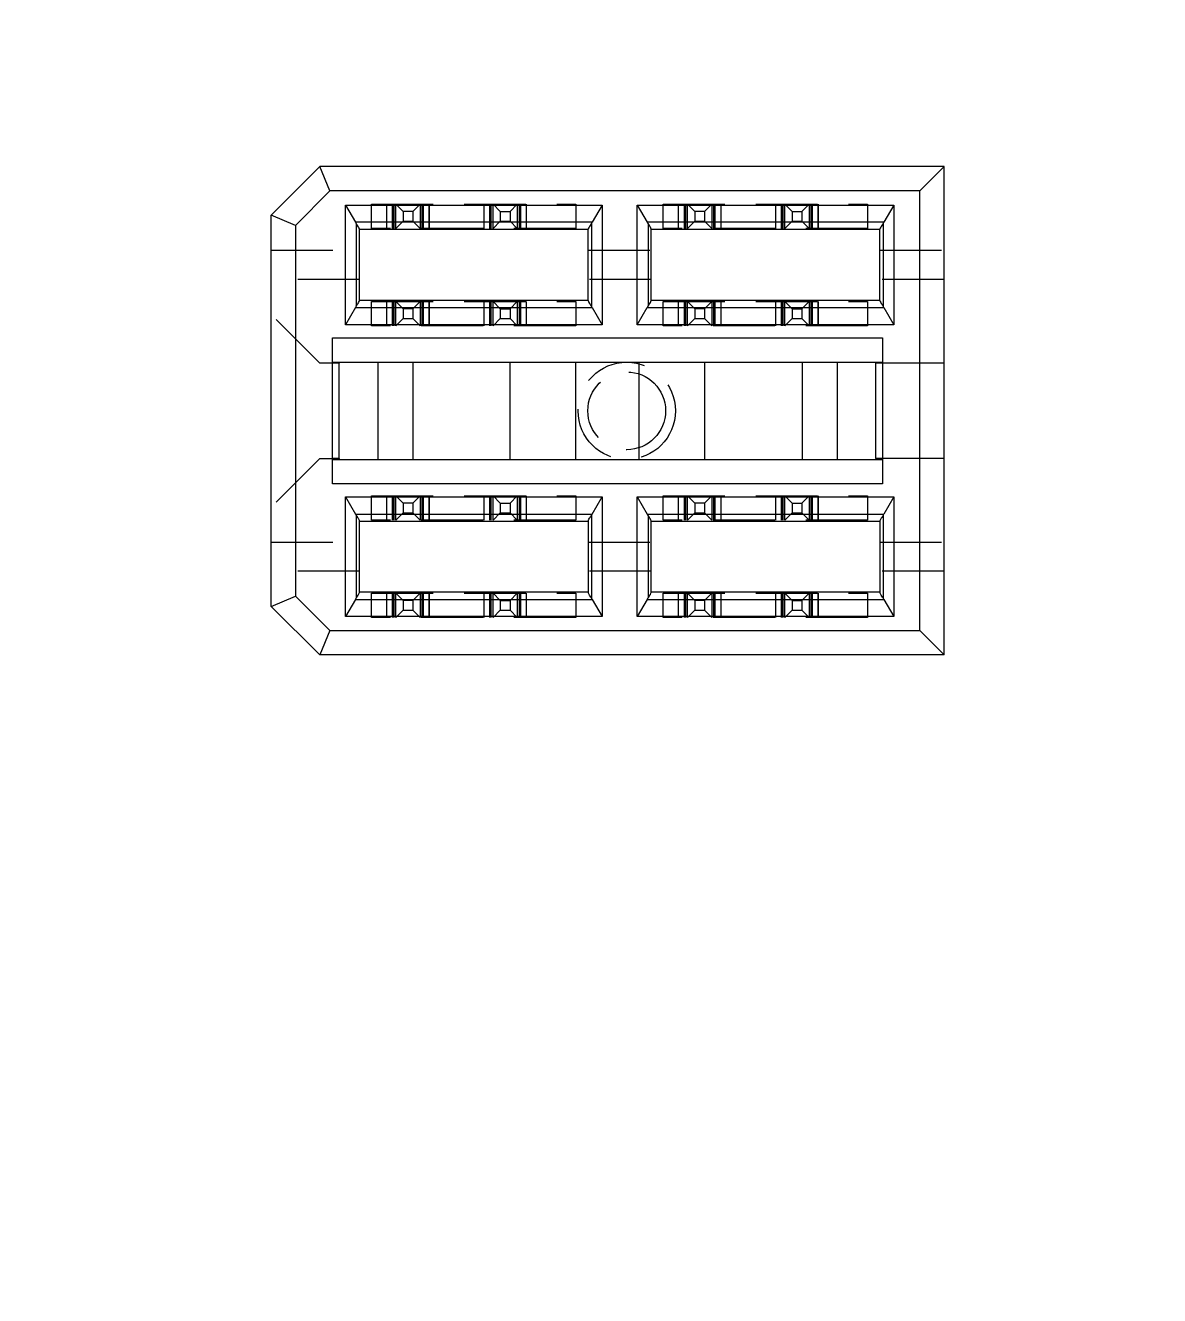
# Model space of a CAD drawing. Header units: millimetres. Extents: x -64 to 530, y -86 to 334.
# Drawn here: x 255.02 to 278.35, y 193.9 to 220.01 of the extents above; entities that cross this region are included whole.
import ezdxf

# ---------------------------------------------------------------- set-up
doc = ezdxf.new("R2010")
doc.units = ezdxf.units.MM
doc.header["$PDSIZE"] = -1
doc.linetypes.add('HIDDEN', pattern=[1.905, 1.27, -0.635])
doc.dimstyles.new('ISO-25', dxfattribs={"dimtxt": 2.5, "dimasz": 2.5, "dimexe": 1.25, "dimexo": 0.625, "dimtad": 1, "dimtxsty": 'Standard', "dimcen": 2.5, "dimadec": 0, "dimazin": 0, "dimtfac": 1, "dimtmove": 0, "dimatfit": 3, "dimfxl": 0, "dimarcsym": 0})

# ---------------------------------------------------------------- blocks, each defined once
blk = doc.blocks.new('*D35')
at = {"color": 0, "lineweight": -2}
for p, q in [((437.684, 297.079), (437.684, 315.579)), ((431.8, 293.079), (437.684, 297.079)), ((431.8, 279.9), (431.8, 293.079))]:
    blk.add_line(p, q, dxfattribs=at)
at = {"layer": 'Defpoints', "color": 0}
for p in [(437.684, 301.079), (431.8, 279.4), (0, 0)]:
    blk.add_point(p, dxfattribs=at)
at = {"color": 0, "insert": (435.434, 308.579), "char_height": 3, "attachment_point": 5, "rotation": 90}
blk.add_mtext('431,80', dxfattribs=at)
blk = doc.blocks.new('*D43')
at = {"color": 0, "lineweight": -2}
for p, q in [((280.31, 293.54), (280.31, 313.54)), ((285.75, 289.54), (280.31, 293.54)), ((285.75, 274.9), (285.75, 289.54))]:
    blk.add_line(p, q, dxfattribs=at)
at = {"layer": 'Defpoints', "color": 0}
for p in [(280.31, 297.54), (285.75, 274.4), (0, 0)]:
    blk.add_point(p, dxfattribs=at)
at = {"color": 0, "insert": (278.06, 305.79), "char_height": 3, "attachment_point": 5, "rotation": 90}
blk.add_mtext('285,75', dxfattribs=at)
blk = doc.blocks.new('*D44')
at = {"color": 0, "lineweight": -2}
for p, q in [((298.633, 293.447), (298.633, 312.947)), ((293.9, 289.447), (298.633, 293.447)), ((293.9, 279.9), (293.9, 289.447))]:
    blk.add_line(p, q, dxfattribs=at)
at = {"layer": 'Defpoints', "color": 0}
for p in [(298.633, 297.447), (293.9, 279.4), (0, 0)]:
    blk.add_point(p, dxfattribs=at)
at = {"color": 0, "insert": (296.383, 305.447), "char_height": 3, "attachment_point": 5, "rotation": 90}
blk.add_mtext('293,90', dxfattribs=at)
blk = doc.blocks.new('*D45')
at = {"color": 0, "lineweight": -2}
blk.add_line((285.25, 274.4), (252.388, 274.4), dxfattribs=at)
at = {"layer": 'Defpoints', "color": 0}
for p in [(267.888, 274.4), (285.75, 274.4), (0, 0)]:
    blk.add_point(p, dxfattribs=at)
at = {"color": 0, "insert": (259.888, 276.65), "char_height": 3, "attachment_point": 5}
blk.add_mtext('274,40', dxfattribs=at)
blk = doc.blocks.new('*D46')
at = {"color": 0, "lineweight": -2}
for p, q in [((273.06, 264.82), (273.06, 254.53)), ((273.06, 254.53), (277.95, 250.53)), ((277.95, 250.53), (277.95, 231.03))]:
    blk.add_line(p, q, dxfattribs=at)
at = {"layer": 'Defpoints', "color": 0}
for p in [(273.06, 265.32), (277.95, 246.53), (0, 0)]:
    blk.add_point(p, dxfattribs=at)
at = {"color": 0, "insert": (275.7, 238.53), "char_height": 3, "attachment_point": 5, "rotation": 90}
blk.add_mtext('273,06', dxfattribs=at)
blk = doc.blocks.new('*D47')
at = {"color": 0, "lineweight": -2}
for p, q in [((260.93, 266.76), (240.93, 266.76)), ((264.93, 265.32), (260.93, 266.76)), ((272.56, 265.32), (264.93, 265.32))]:
    blk.add_line(p, q, dxfattribs=at)
at = {"layer": 'Defpoints', "color": 0}
for p in [(256.93, 266.76), (273.06, 265.32), (0, 0)]:
    blk.add_point(p, dxfattribs=at)
at = {"color": 0, "insert": (248.68, 269.01), "char_height": 3, "attachment_point": 5}
blk.add_mtext('265,32', dxfattribs=at)
blk = doc.blocks.new('*D48')
at = {"color": 0, "lineweight": -2}
for p, q in [((355.301, 295.339), (355.301, 315.339)), ((359.73, 291.339), (355.301, 295.339)), ((359.73, 265.82), (359.73, 291.339))]:
    blk.add_line(p, q, dxfattribs=at)
at = {"layer": 'Defpoints', "color": 0}
for p in [(355.301, 299.339), (359.73, 265.32), (0, 0)]:
    blk.add_point(p, dxfattribs=at)
at = {"color": 0, "insert": (353.051, 307.589), "char_height": 3, "attachment_point": 5, "rotation": 90}
blk.add_mtext('359,73', dxfattribs=at)
blk = doc.blocks.new('*D49')
at = {"color": 0, "lineweight": -2}
for p, q in [((349.375, 265.32), (345.375, 260.541)), ((359.23, 265.32), (349.375, 265.32)), ((345.375, 260.541), (325.375, 260.541))]:
    blk.add_line(p, q, dxfattribs=at)
at = {"layer": 'Defpoints', "color": 0}
for p in [(359.73, 265.32), (341.375, 260.541), (0, 0)]:
    blk.add_point(p, dxfattribs=at)
at = {"color": 0, "insert": (333.125, 262.791), "char_height": 3, "attachment_point": 5}
blk.add_mtext('265,32', dxfattribs=at)
blk = doc.blocks.new('*D50')
at = {"color": 0, "lineweight": -2}
for p, q in [((411.281, 297.743), (411.281, 316.243)), ((415.9, 293.743), (411.281, 297.743)), ((415.9, 279.97), (415.9, 293.743))]:
    blk.add_line(p, q, dxfattribs=at)
at = {"layer": 'Defpoints', "color": 0}
for p in [(411.281, 301.743), (415.9, 279.47), (0, 0)]:
    blk.add_point(p, dxfattribs=at)
at = {"color": 0, "insert": (409.031, 309.243), "char_height": 3, "attachment_point": 5, "rotation": 90}
blk.add_mtext('415,90', dxfattribs=at)
blk = doc.blocks.new('*D51')
at = {"color": 0, "lineweight": -2}
for p, q in [((441.42, 274.4), (445.42, 275.871)), ((445.42, 275.871), (464.92, 275.871)), ((425.95, 274.4), (441.42, 274.4))]:
    blk.add_line(p, q, dxfattribs=at)
at = {"layer": 'Defpoints', "color": 0}
for p in [(449.42, 275.871), (425.45, 274.4), (0, 0)]:
    blk.add_point(p, dxfattribs=at)
at = {"color": 0, "insert": (457.42, 278.121), "char_height": 3, "attachment_point": 5}
blk.add_mtext('274,40', dxfattribs=at)
blk = doc.blocks.new('*D52')
at = {"color": 0, "lineweight": -2}
for p, q in [((423.283, 294.998), (423.283, 314.998)), ((425.45, 290.998), (423.283, 294.998)), ((425.45, 274.9), (425.45, 290.998))]:
    blk.add_line(p, q, dxfattribs=at)
at = {"layer": 'Defpoints', "color": 0}
for p in [(423.283, 298.998), (425.45, 274.4), (0, 0)]:
    blk.add_point(p, dxfattribs=at)
at = {"color": 0, "insert": (421.033, 307.248), "char_height": 3, "attachment_point": 5, "rotation": 90}
blk.add_mtext('425,45', dxfattribs=at)
blk = doc.blocks.new('*D53')
at = {"color": 0, "lineweight": -2}
for p, q in [((425.93, 198.05), (448.265, 198.05)), ((448.265, 198.05), (452.265, 194.721)), ((452.265, 194.721), (470.765, 194.721))]:
    blk.add_line(p, q, dxfattribs=at)
at = {"layer": 'Defpoints', "color": 0}
for p in [(425.43, 198.05), (456.265, 194.721), (0, 0)]:
    blk.add_point(p, dxfattribs=at)
at = {"color": 0, "insert": (463.765, 196.971), "char_height": 3, "attachment_point": 5}
blk.add_mtext('198,05', dxfattribs=at)
blk = doc.blocks.new('*D56')
at = {"color": 0, "lineweight": -2}
for p, q in [((437.803, 215.414), (437.803, 235.414)), ((425.43, 211.414), (437.803, 215.414)), ((425.43, 198.55), (425.43, 211.414))]:
    blk.add_line(p, q, dxfattribs=at)
at = {"layer": 'Defpoints', "color": 0}
for p in [(437.803, 219.414), (425.43, 198.05), (0, 0)]:
    blk.add_point(p, dxfattribs=at)
at = {"color": 0, "insert": (435.553, 227.664), "char_height": 3, "attachment_point": 5, "rotation": 90}
blk.add_mtext('425,43', dxfattribs=at)
blk = doc.blocks.new('*D75')
at = {"color": 0, "lineweight": -2}
for p, q in [((288.794, 294.16), (288.794, 313.16)), ((290.401, 290.16), (288.794, 294.16)), ((290.401, 279.9), (290.401, 290.16))]:
    blk.add_line(p, q, dxfattribs=at)
at = {"layer": 'Defpoints', "color": 0}
for p in [(288.794, 298.16), (290.401, 279.4), (0, 0)]:
    blk.add_point(p, dxfattribs=at)
at = {"color": 0, "insert": (286.544, 305.91), "char_height": 3, "attachment_point": 5, "rotation": 90}
blk.add_mtext('290,40', dxfattribs=at)
blk = doc.blocks.new('*D76')
at = {"color": 0, "lineweight": -2}
for p, q in [((306.252, 292.611), (306.252, 312.111)), ((297.399, 288.611), (306.252, 292.611)), ((297.399, 279.9), (297.399, 288.611))]:
    blk.add_line(p, q, dxfattribs=at)
at = {"layer": 'Defpoints', "color": 0}
for p in [(306.252, 296.611), (297.399, 279.4), (0, 0)]:
    blk.add_point(p, dxfattribs=at)
at = {"color": 0, "insert": (304.002, 304.611), "char_height": 3, "attachment_point": 5, "rotation": 90}
blk.add_mtext('297,40', dxfattribs=at)
blk = doc.blocks.new('*D77')
at = {"color": 0, "lineweight": -2}
for p, q in [((404.526, 297.682), (404.526, 316.182)), ((412.401, 293.682), (404.526, 297.682)), ((412.401, 279.9), (412.401, 293.682))]:
    blk.add_line(p, q, dxfattribs=at)
at = {"layer": 'Defpoints', "color": 0}
for p in [(404.526, 301.682), (412.401, 279.4), (0, 0)]:
    blk.add_point(p, dxfattribs=at)
at = {"color": 0, "insert": (402.276, 309.182), "char_height": 3, "attachment_point": 5, "rotation": 90}
blk.add_mtext('412,40', dxfattribs=at)
blk = doc.blocks.new('*D78')
at = {"color": 0, "lineweight": -2}
for p, q in [((417.265, 297.291), (417.265, 315.791)), ((419.399, 293.291), (417.265, 297.291)), ((419.399, 279.9), (419.399, 293.291))]:
    blk.add_line(p, q, dxfattribs=at)
at = {"layer": 'Defpoints', "color": 0}
for p in [(417.265, 301.291), (419.399, 279.4), (0, 0)]:
    blk.add_point(p, dxfattribs=at)
at = {"color": 0, "insert": (415.015, 308.791), "char_height": 3, "attachment_point": 5, "rotation": 90}
blk.add_mtext('419,40', dxfattribs=at)
blk = doc.blocks.new('*D79')
at = {"color": 0, "lineweight": -2}
for p, q in [((327.667, 198.05), (331.667, 199.196)), ((331.667, 199.196), (350.167, 199.196)), ((321.16, 198.05), (327.667, 198.05))]:
    blk.add_line(p, q, dxfattribs=at)
at = {"layer": 'Defpoints', "color": 0}
for p in [(335.667, 199.196), (320.66, 198.05), (0, 0)]:
    blk.add_point(p, dxfattribs=at)
at = {"color": 0, "insert": (343.167, 201.446), "char_height": 3, "attachment_point": 5}
blk.add_mtext('198,05', dxfattribs=at)
blk = doc.blocks.new('*D80')
at = {"color": 0, "lineweight": -2}
for p, q in [((320.66, 197.55), (320.66, 191.803)), ((320.66, 191.803), (322.808, 187.803)), ((322.808, 187.803), (322.808, 168.303))]:
    blk.add_line(p, q, dxfattribs=at)
at = {"layer": 'Defpoints', "color": 0}
for p in [(320.66, 198.05), (322.808, 183.803), (0, 0)]:
    blk.add_point(p, dxfattribs=at)
at = {"color": 0, "insert": (320.558, 175.803), "char_height": 3, "attachment_point": 5, "rotation": 90}
blk.add_mtext('320,66', dxfattribs=at)
blk = doc.blocks.new('*D82')
at = {"color": 0, "lineweight": -2}
for p, q in [((291.362, 177.259), (291.362, 196.759)), ((293.9, 173.47), (291.362, 177.259)), ((293.9, 169.97), (293.9, 173.47))]:
    blk.add_line(p, q, dxfattribs=at)
at = {"layer": 'Defpoints', "color": 0}
for p in [(291.362, 181.259), (293.9, 169.47), (0, 0)]:
    blk.add_point(p, dxfattribs=at)
at = {"color": 0, "insert": (289.112, 189.259), "char_height": 3, "attachment_point": 5, "rotation": 90}
blk.add_mtext('293,90', dxfattribs=at)
blk = doc.blocks.new('*D118')
at = {"color": 0, "lineweight": -2}
for p, q in [((389.587, 199.576), (389.587, 219.576)), ((394.242, 195.576), (389.587, 199.576)), ((394.242, 191.725), (394.242, 195.576))]:
    blk.add_line(p, q, dxfattribs=at)
at = {"layer": 'Defpoints', "color": 0}
for p in [(389.587, 203.576), (394.242, 191.225), (0, 0)]:
    blk.add_point(p, dxfattribs=at)
at = {"color": 0, "insert": (387.337, 211.826), "char_height": 3, "attachment_point": 5, "rotation": 90}
blk.add_mtext('394,24', dxfattribs=at)
blk = doc.blocks.new('*D119')
at = {"color": 0, "lineweight": -2}
for p, q in [((393.843, 235.159), (393.843, 254.159)), ((396, 231.159), (393.843, 235.159)), ((396, 225.095), (396, 231.159))]:
    blk.add_line(p, q, dxfattribs=at)
at = {"layer": 'Defpoints', "color": 0}
for p in [(393.843, 239.159), (396, 224.595), (0, 0)]:
    blk.add_point(p, dxfattribs=at)
at = {"color": 0, "insert": (391.593, 246.909), "char_height": 3, "attachment_point": 5, "rotation": 90}
blk.add_mtext('396,00', dxfattribs=at)
blk = doc.blocks.new('*D120')
at = {"color": 0, "lineweight": -2}
for p, q in [((372.602, 236.309), (372.602, 255.809)), ((373.5, 232.309), (372.602, 236.309)), ((373.5, 225.095), (373.5, 232.309))]:
    blk.add_line(p, q, dxfattribs=at)
at = {"layer": 'Defpoints', "color": 0}
for p in [(372.602, 240.309), (373.5, 224.595), (0, 0)]:
    blk.add_point(p, dxfattribs=at)
at = {"color": 0, "insert": (370.352, 248.309), "char_height": 3, "attachment_point": 5, "rotation": 90}
blk.add_mtext('373,50', dxfattribs=at)
blk = doc.blocks.new('*D121')
at = {"color": 0, "lineweight": -2}
for p, q in [((345.579, 237.414), (345.579, 256.414)), ((349.175, 233.414), (345.579, 237.414)), ((349.175, 225.095), (349.175, 233.414))]:
    blk.add_line(p, q, dxfattribs=at)
at = {"layer": 'Defpoints', "color": 0}
for p in [(345.579, 241.414), (349.175, 224.595), (0, 0)]:
    blk.add_point(p, dxfattribs=at)
at = {"color": 0, "insert": (343.329, 249.164), "char_height": 3, "attachment_point": 5, "rotation": 90}
blk.add_mtext('349,18', dxfattribs=at)
blk = doc.blocks.new('*D122')
at = {"color": 0, "lineweight": -2}
for p, q in [((325.674, 236.995), (325.674, 256.995)), ((328.855, 232.995), (325.674, 236.995)), ((328.855, 225.095), (328.855, 232.995))]:
    blk.add_line(p, q, dxfattribs=at)
at = {"layer": 'Defpoints', "color": 0}
for p in [(325.674, 240.995), (328.855, 224.595), (0, 0)]:
    blk.add_point(p, dxfattribs=at)
at = {"color": 0, "insert": (323.424, 249.245), "char_height": 3, "attachment_point": 5, "rotation": 90}
blk.add_mtext('328,86', dxfattribs=at)
blk = doc.blocks.new('*D123')
at = {"color": 0, "lineweight": -2}
for p, q in [((304.85, 235.076), (304.85, 254.576)), ((308.535, 231.076), (304.85, 235.076)), ((308.535, 225.095), (308.535, 231.076))]:
    blk.add_line(p, q, dxfattribs=at)
at = {"layer": 'Defpoints', "color": 0}
for p in [(304.85, 239.076), (308.535, 224.595), (0, 0)]:
    blk.add_point(p, dxfattribs=at)
at = {"color": 0, "insert": (302.6, 247.076), "char_height": 3, "attachment_point": 5, "rotation": 90}
blk.add_mtext('308,54', dxfattribs=at)
blk = doc.blocks.new('*D124')
at = {"color": 0, "lineweight": -2}
for p, q in [((286.103, 233.369), (286.103, 253.369)), ((288.215, 229.369), (286.103, 233.369)), ((288.215, 225.095), (288.215, 229.369))]:
    blk.add_line(p, q, dxfattribs=at)
at = {"layer": 'Defpoints', "color": 0}
for p in [(286.103, 237.369), (288.215, 224.595), (0, 0)]:
    blk.add_point(p, dxfattribs=at)
at = {"color": 0, "insert": (283.853, 245.619), "char_height": 3, "attachment_point": 5, "rotation": 90}
blk.add_mtext('288,22', dxfattribs=at)
blk = doc.blocks.new('*D125')
at = {"color": 0, "lineweight": -2}
for p, q in [((263.907, 234.454), (263.907, 253.954)), ((267.895, 230.454), (263.907, 234.454)), ((267.895, 225.095), (267.895, 230.454))]:
    blk.add_line(p, q, dxfattribs=at)
at = {"layer": 'Defpoints', "color": 0}
for p in [(263.907, 238.454), (267.895, 224.595), (0, 0)]:
    blk.add_point(p, dxfattribs=at)
at = {"color": 0, "insert": (261.657, 246.454), "char_height": 3, "attachment_point": 5, "rotation": 90}
blk.add_mtext('267,90', dxfattribs=at)
blk = doc.blocks.new('*D142')
at = {"color": 0, "lineweight": -2}
for p, q in [((401.115, 224.595), (405.115, 228.426)), ((405.115, 228.426), (425.115, 228.426)), ((396.5, 224.595), (401.115, 224.595))]:
    blk.add_line(p, q, dxfattribs=at)
at = {"layer": 'Defpoints', "color": 0}
for p in [(409.115, 228.426), (396, 224.595), (0, 0)]:
    blk.add_point(p, dxfattribs=at)
at = {"color": 0, "insert": (417.365, 230.676), "char_height": 3, "attachment_point": 5}
blk.add_mtext('224,59', dxfattribs=at)

msp = doc.modelspace()

# ---------------------------------------------------------------- linework, layer by layer
at = {"color": 7, "linetype": 'Continuous', "lineweight": 15}
for p, q in [((261.075, 217.11), (260.075, 216.11)), ((261.282, 216.61), (261.075, 217.11)), ((273.915, 217.11), (261.075, 217.11)), ((273.915, 217.11), (273.415, 216.61)), ((273.915, 207.07), (273.915, 217.11)), ((260.575, 215.903), (261.282, 216.61)), ((273.415, 216.61), (261.282, 216.61)), ((273.415, 207.57), (273.415, 216.61)), ((261.606, 213.86), (261.606, 216.32)), ((261.606, 216.32), (266.884, 216.32)), ((261.606, 216.32), (261.81, 215.966)), ((266.884, 216.32), (266.68, 215.966)), ((266.884, 216.32), (266.884, 213.86)), ((267.606, 216.32), (272.884, 216.32)), ((267.606, 213.86), (267.606, 216.32)), ((267.606, 216.32), (267.81, 215.966)), ((272.884, 216.32), (272.68, 215.966)), ((272.884, 216.32), (272.884, 213.86)), ((260.075, 208.07), (260.075, 216.11)), ((260.575, 215.903), (260.075, 216.11)), ((260.575, 215.903), (260.575, 208.277)), ((266.68, 215.966), (261.81, 215.966)), ((261.828, 215.938), (261.828, 214.242)), ((261.895, 214.355), (261.895, 215.825)), ((266.595, 215.82), (261.895, 215.82)), ((266.595, 214.355), (266.595, 215.825)), ((266.662, 215.938), (266.662, 214.242)), ((272.68, 215.966), (267.81, 215.966)), ((267.828, 215.938), (267.828, 214.242)), ((267.895, 214.355), (267.895, 215.825)), ((272.595, 215.82), (267.895, 215.82)), ((272.595, 214.355), (272.595, 215.825)), ((272.662, 215.938), (272.662, 214.242)), ((261.81, 214.214), (261.606, 213.86)), ((261.81, 214.214), (266.68, 214.214)), ((266.595, 214.36), (261.895, 214.36)), ((266.68, 214.214), (266.884, 213.86)), ((267.606, 213.86), (267.81, 214.214)), ((267.81, 214.214), (272.68, 214.214)), ((272.595, 214.36), (267.895, 214.36)), ((272.68, 214.214), (272.884, 213.86)), ((266.884, 213.86), (261.606, 213.86)), ((272.884, 213.86), (267.606, 213.86)), ((261.339, 213.59), (272.651, 213.59)), ((261.339, 210.59), (261.339, 213.59)), ((272.651, 213.59), (272.651, 210.59)), ((261.339, 213.09), (272.651, 213.09)), ((261.475, 213.07), (261.339, 213.07)), ((261.475, 213.09), (261.475, 213.07)), ((261.475, 211.11), (261.475, 213.07)), ((262.275, 211.09), (262.275, 213.09)), ((262.995, 211.09), (262.995, 213.09)), ((264.995, 211.09), (264.995, 213.09)), ((266.345, 211.09), (266.345, 213.09)), ((267.645, 211.09), (267.645, 213.09)), ((268.995, 211.09), (268.995, 213.09)), ((270.995, 213.09), (270.995, 211.09)), ((271.715, 213.09), (271.715, 211.09)), ((272.515, 213.09), (272.515, 213.07)), ((272.651, 213.07), (272.515, 213.07)), ((272.515, 211.11), (272.515, 213.07)), ((261.475, 211.11), (261.339, 211.11)), ((261.339, 211.09), (272.651, 211.09)), ((261.475, 211.11), (261.475, 211.09)), ((272.515, 211.11), (272.515, 211.09)), ((272.651, 211.11), (272.515, 211.11)), ((272.651, 210.59), (261.339, 210.59)), ((261.606, 210.32), (266.884, 210.32)), ((261.606, 207.86), (261.606, 210.32)), ((261.606, 210.32), (261.81, 209.966)), ((266.68, 209.966), (266.884, 210.32)), ((266.884, 210.32), (266.884, 207.86)), ((267.606, 210.32), (272.884, 210.32)), ((267.606, 207.86), (267.606, 210.32)), ((267.606, 210.32), (267.81, 209.966)), ((272.884, 210.32), (272.68, 209.966)), ((272.884, 210.32), (272.884, 207.86)), ((261.81, 209.966), (266.68, 209.966)), ((267.81, 209.966), (272.68, 209.966)), ((261.828, 209.938), (261.828, 208.242)), ((261.895, 208.355), (261.895, 209.825)), ((261.895, 209.82), (266.595, 209.82)), ((266.595, 209.825), (266.595, 208.355)), ((266.662, 209.938), (266.662, 208.242)), ((267.828, 209.938), (267.828, 208.242)), ((267.895, 208.355), (267.895, 209.825)), ((267.895, 209.82), (272.595, 209.82)), ((272.595, 209.825), (272.595, 208.355)), ((272.662, 209.938), (272.662, 208.242)), ((260.075, 208.07), (260.575, 208.277)), ((260.575, 208.277), (261.282, 207.57)), ((261.81, 208.214), (261.606, 207.86)), ((261.81, 208.214), (266.68, 208.214)), ((266.595, 208.36), (261.895, 208.36)), ((266.68, 208.214), (266.884, 207.86)), ((267.81, 208.214), (267.606, 207.86)), ((267.81, 208.214), (272.68, 208.214)), ((272.595, 208.36), (267.895, 208.36)), ((272.68, 208.214), (272.884, 207.86)), ((261.075, 207.07), (260.075, 208.07)), ((266.884, 207.86), (261.606, 207.86)), ((272.884, 207.86), (267.606, 207.86)), ((261.282, 207.57), (261.075, 207.07)), ((261.282, 207.57), (273.415, 207.57)), ((273.915, 207.07), (273.415, 207.57)), ((273.915, 207.07), (261.075, 207.07))]:
    msp.add_line(p, q, dxfattribs=at)
at = {"color": 7, "linetype": 'HIDDEN', "lineweight": 0}
for p, q in [((262.14, 215.84), (262.14, 216.34)), ((262.14, 216.34), (266.34, 216.34)), ((262.45, 216.34), (262.45, 215.84)), ((262.455, 215.84), (262.455, 216.34)), ((262.575, 215.84), (262.575, 216.34)), ((262.576, 216.34), (262.576, 215.84)), ((262.595, 216.34), (262.595, 215.84)), ((262.605, 215.84), (262.605, 216.34)), ((262.605, 215.84), (262.605, 216.34)), ((262.64, 215.84), (262.64, 216.34)), ((262.64, 216.34), (262.79, 216.19)), ((263.14, 216.34), (262.99, 216.19)), ((263.14, 216.34), (263.14, 215.84)), ((263.175, 216.34), (263.175, 215.84)), ((263.175, 216.34), (263.175, 215.84)), ((263.185, 216.34), (263.185, 215.84)), ((263.204, 215.84), (263.204, 216.34)), ((263.205, 216.34), (263.205, 215.84)), ((263.325, 216.34), (263.325, 215.84)), ((263.33, 215.84), (263.33, 216.34)), ((264.45, 216.34), (264.45, 215.84)), ((264.455, 215.84), (264.455, 216.34)), ((264.575, 215.84), (264.575, 216.34)), ((264.576, 216.34), (264.576, 215.84)), ((264.595, 216.34), (264.595, 215.84)), ((264.605, 215.84), (264.605, 216.34)), ((264.605, 215.84), (264.605, 216.34)), ((264.64, 215.84), (264.64, 216.34)), ((264.64, 216.34), (264.79, 216.19)), ((264.99, 216.19), (265.14, 216.34)), ((265.14, 216.34), (265.14, 215.84)), ((265.175, 216.34), (265.175, 215.84)), ((265.175, 216.34), (265.175, 215.84)), ((265.185, 216.34), (265.185, 215.84)), ((265.204, 215.84), (265.204, 216.34)), ((265.205, 216.34), (265.205, 215.84)), ((265.325, 216.34), (265.325, 215.84)), ((265.33, 215.84), (265.33, 216.34)), ((266.34, 216.34), (266.34, 215.84)), ((268.14, 215.84), (268.14, 216.34)), ((268.14, 216.34), (272.34, 216.34)), ((268.45, 216.34), (268.45, 215.84)), ((268.455, 215.84), (268.455, 216.34)), ((268.575, 215.84), (268.575, 216.34)), ((268.576, 216.34), (268.576, 215.84)), ((268.595, 216.34), (268.595, 215.84)), ((268.605, 215.84), (268.605, 216.34)), ((268.605, 215.84), (268.605, 216.34)), ((268.64, 215.84), (268.64, 216.34)), ((268.64, 216.34), (268.79, 216.19)), ((269.14, 216.34), (268.99, 216.19)), ((269.14, 216.34), (269.14, 215.84)), ((269.175, 216.34), (269.175, 215.84)), ((269.175, 216.34), (269.175, 215.84)), ((269.185, 216.34), (269.185, 215.84)), ((269.204, 215.84), (269.204, 216.34)), ((269.205, 216.34), (269.205, 215.84)), ((269.325, 216.34), (269.325, 215.84)), ((269.33, 215.84), (269.33, 216.34)), ((270.45, 216.34), (270.45, 215.84)), ((270.455, 215.84), (270.455, 216.34)), ((270.575, 215.84), (270.575, 216.34)), ((270.576, 216.34), (270.576, 215.84)), ((270.595, 216.34), (270.595, 215.84)), ((270.605, 215.84), (270.605, 216.34)), ((270.605, 215.84), (270.605, 216.34)), ((270.64, 215.84), (270.64, 216.34)), ((270.64, 216.34), (270.79, 216.19)), ((270.99, 216.19), (271.14, 216.34)), ((271.14, 216.34), (271.14, 215.84)), ((271.175, 216.34), (271.175, 215.84)), ((271.175, 216.34), (271.175, 215.84)), ((271.185, 216.34), (271.185, 215.84)), ((271.204, 215.84), (271.204, 216.34)), ((271.205, 216.34), (271.205, 215.84)), ((271.325, 216.34), (271.325, 215.84)), ((271.33, 215.84), (271.33, 216.34)), ((272.34, 216.34), (272.34, 215.84)), ((262.64, 215.84), (262.79, 215.99)), ((262.99, 216.19), (262.79, 216.19)), ((262.79, 216.19), (262.79, 215.99)), ((262.79, 215.99), (262.99, 215.99)), ((262.99, 216.19), (262.99, 215.99)), ((262.99, 215.99), (263.14, 215.84)), ((264.79, 215.99), (264.64, 215.84)), ((264.79, 216.19), (264.99, 216.19)), ((264.79, 216.19), (264.79, 215.99)), ((264.79, 215.99), (264.99, 215.99)), ((264.99, 216.19), (264.99, 215.99)), ((264.99, 215.99), (265.14, 215.84)), ((268.64, 215.84), (268.79, 215.99)), ((268.99, 216.19), (268.79, 216.19)), ((268.79, 216.19), (268.79, 215.99)), ((268.79, 215.99), (268.99, 215.99)), ((268.99, 216.19), (268.99, 215.99)), ((268.99, 215.99), (269.14, 215.84)), ((270.79, 215.99), (270.64, 215.84)), ((270.79, 216.19), (270.99, 216.19)), ((270.79, 216.19), (270.79, 215.99)), ((270.79, 215.99), (270.99, 215.99)), ((270.99, 216.19), (270.99, 215.99)), ((270.99, 215.99), (271.14, 215.84)), ((266.34, 215.84), (262.14, 215.84)), ((272.34, 215.84), (268.14, 215.84)), ((260.075, 215.39), (261.895, 215.39)), ((266.595, 215.39), (267.895, 215.39)), ((272.595, 215.39), (273.915, 215.39)), ((261.895, 214.79), (260.075, 214.79)), ((267.895, 214.79), (266.595, 214.79)), ((273.915, 214.79), (272.595, 214.79)), ((262.14, 213.84), (262.14, 214.34)), ((262.14, 214.34), (266.34, 214.34)), ((262.45, 214.34), (262.45, 213.84)), ((262.455, 213.84), (262.455, 214.34)), ((262.575, 213.84), (262.575, 214.34)), ((262.576, 214.34), (262.576, 213.84)), ((262.595, 214.34), (262.595, 213.84)), ((262.605, 213.84), (262.605, 214.34)), ((262.605, 213.84), (262.605, 214.34)), ((262.64, 213.84), (262.64, 214.34)), ((262.64, 214.34), (262.79, 214.19)), ((262.79, 214.19), (262.79, 213.99)), ((262.99, 214.19), (262.79, 214.19)), ((263.14, 214.34), (262.99, 214.19)), ((262.99, 214.19), (262.99, 213.99)), ((263.14, 214.34), (263.14, 213.84)), ((263.175, 214.34), (263.175, 213.84)), ((263.175, 214.34), (263.175, 213.84)), ((263.185, 214.34), (263.185, 213.84)), ((263.204, 213.84), (263.204, 214.34)), ((263.205, 214.34), (263.205, 213.84)), ((263.325, 214.34), (263.325, 213.84)), ((263.33, 213.84), (263.33, 214.34)), ((264.45, 214.34), (264.45, 213.84)), ((264.455, 213.84), (264.455, 214.34)), ((264.575, 213.84), (264.575, 214.34)), ((264.576, 214.34), (264.576, 213.84)), ((264.595, 214.34), (264.595, 213.84)), ((264.605, 213.84), (264.605, 214.34)), ((264.605, 213.84), (264.605, 214.34)), ((264.64, 213.84), (264.64, 214.34)), ((264.64, 214.34), (264.79, 214.19)), ((264.79, 214.19), (264.99, 214.19)), ((264.79, 214.19), (264.79, 213.99)), ((264.99, 214.19), (265.14, 214.34)), ((264.99, 214.19), (264.99, 213.99)), ((265.14, 214.34), (265.14, 213.84)), ((265.175, 214.34), (265.175, 213.84)), ((265.175, 214.34), (265.175, 213.84)), ((265.185, 214.34), (265.185, 213.84)), ((265.204, 213.84), (265.204, 214.34)), ((265.205, 214.34), (265.205, 213.84)), ((265.325, 214.34), (265.325, 213.84)), ((265.33, 213.84), (265.33, 214.34)), ((266.34, 214.34), (266.34, 213.84)), ((268.14, 213.84), (268.14, 214.34)), ((268.14, 214.34), (272.34, 214.34)), ((268.45, 214.34), (268.45, 213.84)), ((268.455, 213.84), (268.455, 214.34)), ((268.575, 213.84), (268.575, 214.34)), ((268.576, 214.34), (268.576, 213.84)), ((268.595, 214.34), (268.595, 213.84)), ((268.605, 213.84), (268.605, 214.34)), ((268.605, 213.84), (268.605, 214.34)), ((268.64, 213.84), (268.64, 214.34)), ((268.64, 214.34), (268.79, 214.19)), ((268.99, 214.19), (268.79, 214.19)), ((268.79, 214.19), (268.79, 213.99)), ((269.14, 214.34), (268.99, 214.19)), ((268.99, 214.19), (268.99, 213.99)), ((269.14, 214.34), (269.14, 213.84)), ((269.175, 214.34), (269.175, 213.84)), ((269.175, 214.34), (269.175, 213.84)), ((269.185, 214.34), (269.185, 213.84)), ((269.204, 213.84), (269.204, 214.34)), ((269.205, 214.34), (269.205, 213.84)), ((269.325, 214.34), (269.325, 213.84)), ((269.33, 213.84), (269.33, 214.34)), ((270.45, 214.34), (270.45, 213.84)), ((270.455, 213.84), (270.455, 214.34)), ((270.575, 213.84), (270.575, 214.34)), ((270.576, 214.34), (270.576, 213.84)), ((270.595, 214.34), (270.595, 213.84)), ((270.605, 213.84), (270.605, 214.34)), ((270.605, 213.84), (270.605, 214.34)), ((270.64, 213.84), (270.64, 214.34)), ((270.64, 214.34), (270.79, 214.19)), ((270.79, 214.19), (270.99, 214.19)), ((270.79, 214.19), (270.79, 213.99)), ((270.99, 214.19), (271.14, 214.34)), ((270.99, 214.19), (270.99, 213.99)), ((271.14, 214.34), (271.14, 213.84)), ((271.175, 214.34), (271.175, 213.84)), ((271.175, 214.34), (271.175, 213.84)), ((271.185, 214.34), (271.185, 213.84)), ((271.204, 213.84), (271.204, 214.34)), ((271.205, 214.34), (271.205, 213.84)), ((271.325, 214.34), (271.325, 213.84)), ((271.33, 213.84), (271.33, 214.34)), ((272.34, 214.34), (272.34, 213.84)), ((261.075, 213.07), (260.075, 214.07)), ((262.64, 213.84), (262.79, 213.99)), ((262.79, 213.99), (262.99, 213.99)), ((262.99, 213.99), (263.14, 213.84)), ((264.79, 213.99), (264.64, 213.84)), ((264.79, 213.99), (264.99, 213.99)), ((264.99, 213.99), (265.14, 213.84)), ((268.64, 213.84), (268.79, 213.99)), ((268.79, 213.99), (268.99, 213.99)), ((268.99, 213.99), (269.14, 213.84)), ((270.79, 213.99), (270.64, 213.84)), ((270.79, 213.99), (270.99, 213.99)), ((270.99, 213.99), (271.14, 213.84)), ((266.34, 213.84), (262.14, 213.84)), ((272.34, 213.84), (268.14, 213.84)), ((261.339, 213.07), (261.075, 213.07)), ((273.915, 213.07), (272.651, 213.07)), ((261.075, 211.11), (260.075, 210.11)), ((261.075, 211.11), (261.339, 211.11)), ((273.915, 211.11), (272.651, 211.11)), ((262.14, 209.84), (262.14, 210.34)), ((262.14, 210.34), (266.34, 210.34)), ((262.45, 210.34), (262.45, 209.84)), ((262.455, 209.84), (262.455, 210.34)), ((262.575, 209.84), (262.575, 210.34)), ((262.576, 210.34), (262.576, 209.84)), ((262.595, 210.34), (262.595, 209.84)), ((262.605, 209.84), (262.605, 210.34)), ((262.605, 209.84), (262.605, 210.34)), ((262.64, 209.84), (262.64, 210.34)), ((262.64, 210.34), (262.79, 210.19)), ((263.14, 210.34), (262.99, 210.19)), ((263.14, 210.34), (263.14, 209.84)), ((263.175, 210.34), (263.175, 209.84)), ((263.175, 210.34), (263.175, 209.84)), ((263.185, 210.34), (263.185, 209.84)), ((263.204, 209.84), (263.204, 210.34)), ((263.205, 210.34), (263.205, 209.84)), ((263.325, 210.34), (263.325, 209.84)), ((263.33, 209.84), (263.33, 210.34)), ((264.45, 210.34), (264.45, 209.84)), ((264.455, 209.84), (264.455, 210.34)), ((264.575, 209.84), (264.575, 210.34)), ((264.576, 210.34), (264.576, 209.84)), ((264.595, 210.34), (264.595, 209.84)), ((264.605, 209.84), (264.605, 210.34)), ((264.605, 209.84), (264.605, 210.34)), ((264.64, 209.84), (264.64, 210.34)), ((264.64, 210.34), (264.79, 210.19)), ((264.99, 210.19), (265.14, 210.34)), ((265.14, 210.34), (265.14, 209.84)), ((265.175, 210.34), (265.175, 209.84)), ((265.175, 210.34), (265.175, 209.84)), ((265.185, 210.34), (265.185, 209.84)), ((265.204, 209.84), (265.204, 210.34)), ((265.205, 210.34), (265.205, 209.84)), ((265.325, 210.34), (265.325, 209.84)), ((265.33, 209.84), (265.33, 210.34)), ((266.34, 210.34), (266.34, 209.84)), ((268.14, 209.84), (268.14, 210.34)), ((268.14, 210.34), (272.34, 210.34)), ((268.45, 210.34), (268.45, 209.84)), ((268.455, 209.84), (268.455, 210.34)), ((268.575, 209.84), (268.575, 210.34)), ((268.576, 210.34), (268.576, 209.84)), ((268.595, 210.34), (268.595, 209.84)), ((268.605, 209.84), (268.605, 210.34)), ((268.605, 209.84), (268.605, 210.34)), ((268.64, 209.84), (268.64, 210.34)), ((268.64, 210.34), (268.79, 210.19)), ((269.14, 210.34), (268.99, 210.19)), ((269.14, 210.34), (269.14, 209.84)), ((269.175, 210.34), (269.175, 209.84)), ((269.175, 210.34), (269.175, 209.84)), ((269.185, 210.34), (269.185, 209.84)), ((269.204, 209.84), (269.204, 210.34)), ((269.205, 210.34), (269.205, 209.84)), ((269.325, 210.34), (269.325, 209.84)), ((269.33, 209.84), (269.33, 210.34)), ((270.45, 210.34), (270.45, 209.84)), ((270.455, 209.84), (270.455, 210.34)), ((270.575, 209.84), (270.575, 210.34)), ((270.576, 210.34), (270.576, 209.84)), ((270.595, 210.34), (270.595, 209.84)), ((270.605, 209.84), (270.605, 210.34)), ((270.605, 209.84), (270.605, 210.34)), ((270.64, 209.84), (270.64, 210.34)), ((270.64, 210.34), (270.79, 210.19)), ((270.99, 210.19), (271.14, 210.34)), ((271.14, 210.34), (271.14, 209.84)), ((271.175, 210.34), (271.175, 209.84)), ((271.175, 210.34), (271.175, 209.84)), ((271.185, 210.34), (271.185, 209.84)), ((271.204, 209.84), (271.204, 210.34)), ((271.205, 210.34), (271.205, 209.84)), ((271.325, 210.34), (271.325, 209.84)), ((271.33, 209.84), (271.33, 210.34)), ((272.34, 210.34), (272.34, 209.84)), ((262.64, 209.84), (262.79, 209.99)), ((262.79, 210.19), (262.79, 209.99)), ((262.99, 210.19), (262.79, 210.19)), ((262.79, 209.99), (262.99, 209.99)), ((262.99, 210.19), (262.99, 209.99)), ((262.99, 209.99), (263.14, 209.84)), ((264.79, 209.99), (264.64, 209.84)), ((264.79, 210.19), (264.99, 210.19)), ((264.79, 210.19), (264.79, 209.99)), ((264.79, 209.99), (264.99, 209.99)), ((264.99, 210.19), (264.99, 209.99)), ((264.99, 209.99), (265.14, 209.84)), ((268.64, 209.84), (268.79, 209.99)), ((268.99, 210.19), (268.79, 210.19)), ((268.79, 210.19), (268.79, 209.99)), ((268.79, 209.99), (268.99, 209.99)), ((268.99, 210.19), (268.99, 209.99)), ((268.99, 209.99), (269.14, 209.84)), ((270.79, 209.99), (270.64, 209.84)), ((270.79, 210.19), (270.99, 210.19)), ((270.79, 210.19), (270.79, 209.99)), ((270.79, 209.99), (270.99, 209.99)), ((270.99, 210.19), (270.99, 209.99)), ((270.99, 209.99), (271.14, 209.84)), ((266.34, 209.84), (262.14, 209.84)), ((272.34, 209.84), (268.14, 209.84)), ((260.075, 209.39), (261.895, 209.39)), ((266.595, 209.39), (267.895, 209.39)), ((272.595, 209.39), (273.915, 209.39)), ((261.895, 208.79), (260.075, 208.79)), ((267.895, 208.79), (266.595, 208.79)), ((273.915, 208.79), (272.595, 208.79)), ((262.14, 207.84), (262.14, 208.34)), ((262.14, 208.34), (266.34, 208.34)), ((262.45, 208.34), (262.45, 207.84)), ((262.455, 207.84), (262.455, 208.34)), ((262.575, 207.84), (262.575, 208.34)), ((262.576, 208.34), (262.576, 207.84)), ((262.595, 208.34), (262.595, 207.84)), ((262.605, 207.84), (262.605, 208.34)), ((262.605, 207.84), (262.605, 208.34)), ((262.64, 207.84), (262.64, 208.34)), ((262.64, 208.34), (262.79, 208.19)), ((262.99, 208.19), (262.79, 208.19)), ((262.79, 208.19), (262.79, 207.99)), ((263.14, 208.34), (262.99, 208.19)), ((262.99, 208.19), (262.99, 207.99)), ((263.14, 208.34), (263.14, 207.84)), ((263.175, 208.34), (263.175, 207.84)), ((263.175, 208.34), (263.175, 207.84)), ((263.185, 208.34), (263.185, 207.84)), ((263.204, 207.84), (263.204, 208.34)), ((263.205, 208.34), (263.205, 207.84)), ((263.325, 208.34), (263.325, 207.84)), ((263.33, 207.84), (263.33, 208.34)), ((264.45, 208.34), (264.45, 207.84)), ((264.455, 207.84), (264.455, 208.34)), ((264.575, 207.84), (264.575, 208.34)), ((264.576, 208.34), (264.576, 207.84)), ((264.595, 208.34), (264.595, 207.84)), ((264.605, 207.84), (264.605, 208.34)), ((264.605, 207.84), (264.605, 208.34)), ((264.64, 207.84), (264.64, 208.34)), ((264.64, 208.34), (264.79, 208.19)), ((264.79, 208.19), (264.99, 208.19)), ((264.79, 208.19), (264.79, 207.99)), ((264.99, 208.19), (265.14, 208.34)), ((264.99, 208.19), (264.99, 207.99)), ((265.14, 208.34), (265.14, 207.84)), ((265.175, 208.34), (265.175, 207.84)), ((265.175, 208.34), (265.175, 207.84)), ((265.185, 208.34), (265.185, 207.84)), ((265.204, 207.84), (265.204, 208.34)), ((265.205, 208.34), (265.205, 207.84)), ((265.325, 208.34), (265.325, 207.84)), ((265.33, 207.84), (265.33, 208.34)), ((266.34, 208.34), (266.34, 207.84)), ((268.14, 207.84), (268.14, 208.34)), ((268.14, 208.34), (272.34, 208.34)), ((268.45, 208.34), (268.45, 207.84)), ((268.455, 207.84), (268.455, 208.34)), ((268.575, 207.84), (268.575, 208.34)), ((268.576, 208.34), (268.576, 207.84)), ((268.595, 208.34), (268.595, 207.84)), ((268.605, 207.84), (268.605, 208.34)), ((268.605, 207.84), (268.605, 208.34)), ((268.64, 207.84), (268.64, 208.34)), ((268.64, 208.34), (268.79, 208.19)), ((268.99, 208.19), (268.79, 208.19)), ((268.79, 208.19), (268.79, 207.99)), ((269.14, 208.34), (268.99, 208.19)), ((268.99, 208.19), (268.99, 207.99)), ((269.14, 208.34), (269.14, 207.84)), ((269.175, 208.34), (269.175, 207.84)), ((269.175, 208.34), (269.175, 207.84)), ((269.185, 208.34), (269.185, 207.84)), ((269.204, 207.84), (269.204, 208.34)), ((269.205, 208.34), (269.205, 207.84)), ((269.325, 208.34), (269.325, 207.84)), ((269.33, 207.84), (269.33, 208.34)), ((270.45, 208.34), (270.45, 207.84)), ((270.455, 207.84), (270.455, 208.34)), ((270.575, 207.84), (270.575, 208.34)), ((270.576, 208.34), (270.576, 207.84)), ((270.595, 208.34), (270.595, 207.84)), ((270.605, 207.84), (270.605, 208.34)), ((270.605, 207.84), (270.605, 208.34)), ((270.64, 207.84), (270.64, 208.34)), ((270.64, 208.34), (270.79, 208.19)), ((270.79, 208.19), (270.99, 208.19)), ((270.79, 208.19), (270.79, 207.99)), ((270.99, 208.19), (271.14, 208.34)), ((270.99, 208.19), (270.99, 207.99)), ((271.14, 208.34), (271.14, 207.84)), ((271.175, 208.34), (271.175, 207.84)), ((271.175, 208.34), (271.175, 207.84)), ((271.185, 208.34), (271.185, 207.84)), ((271.204, 207.84), (271.204, 208.34)), ((271.205, 208.34), (271.205, 207.84)), ((271.325, 208.34), (271.325, 207.84)), ((271.33, 207.84), (271.33, 208.34)), ((272.34, 208.34), (272.34, 207.84)), ((262.64, 207.84), (262.79, 207.99)), ((262.79, 207.99), (262.99, 207.99)), ((262.99, 207.99), (263.14, 207.84)), ((264.79, 207.99), (264.64, 207.84)), ((264.79, 207.99), (264.99, 207.99)), ((264.99, 207.99), (265.14, 207.84)), ((268.64, 207.84), (268.79, 207.99)), ((268.79, 207.99), (268.99, 207.99)), ((268.99, 207.99), (269.14, 207.84)), ((270.79, 207.99), (270.64, 207.84)), ((270.79, 207.99), (270.99, 207.99)), ((270.99, 207.99), (271.14, 207.84)), ((266.34, 207.84), (262.14, 207.84)), ((272.34, 207.84), (268.14, 207.84))]:
    msp.add_line(p, q, dxfattribs=at)
for radius in [1, 0.8]:
    msp.add_circle((267.39, 212.09), radius, dxfattribs=at)
at = {"color": 7, "linetype": 'Continuous', "lineweight": 15}
for centre, start_param, end_param in [((262.015, 216.32), 2.356194, 2.438914), ((266.475, 216.32), 3.844272, 3.926991), ((268.015, 216.32), 2.356194, 2.438914), ((272.475, 216.32), 3.844272, 3.926991), ((262.015, 213.86), 0.702679, 0.785398), ((266.475, 213.86), 5.497787, 5.580506), ((268.015, 213.86), 0.702679, 0.785398), ((272.475, 213.86), 5.497787, 5.580506), ((262.015, 210.32), 2.356194, 2.438914), ((266.475, 210.32), 3.844272, 3.926991), ((268.015, 210.32), 2.356194, 2.438914), ((272.475, 210.32), 3.844272, 3.926991), ((262.015, 207.86), 0.702679, 0.785398), ((266.475, 207.86), 5.497787, 5.580506), ((268.015, 207.86), 0.702679, 0.785398), ((272.475, 207.86), 5.497787, 5.580506)]:
    msp.add_ellipse(centre, major_axis=(0, 0.5), ratio=0.57735, start_param=start_param, end_param=end_param, dxfattribs=at)
for points, knots in [([(261.895, 215.825), (261.891, 215.836), (261.884, 215.858), (261.847, 215.911), (261.828, 215.938)], [0, 0, 0, 0, 0.493174, 1, 1, 1, 1]), ([(266.662, 215.938), (266.644, 215.912), (266.607, 215.858), (266.599, 215.836), (266.595, 215.825)], [0, 0, 0, 0, 0.497823, 1, 1, 1, 1]), ([(267.895, 215.825), (267.891, 215.836), (267.884, 215.858), (267.847, 215.911), (267.828, 215.938)], [0, 0, 0, 0, 0.493174, 1, 1, 1, 1]), ([(272.662, 215.938), (272.644, 215.912), (272.607, 215.858), (272.599, 215.836), (272.595, 215.825)], [0, 0, 0, 0, 0.497826, 1, 1, 1, 1]), ([(261.828, 214.242), (261.846, 214.268), (261.883, 214.322), (261.891, 214.344), (261.895, 214.355)], [0, 0, 0, 0, 0.497826, 1, 1, 1, 1]), ([(266.595, 214.355), (266.599, 214.344), (266.606, 214.322), (266.643, 214.269), (266.662, 214.242)], [0, 0, 0, 0, 0.493174, 1, 1, 1, 1]), ([(267.828, 214.242), (267.846, 214.268), (267.883, 214.322), (267.891, 214.344), (267.895, 214.355)], [0, 0, 0, 0, 0.497823, 1, 1, 1, 1]), ([(272.595, 214.355), (272.599, 214.344), (272.606, 214.322), (272.643, 214.269), (272.662, 214.242)], [0, 0, 0, 0, 0.493174, 1, 1, 1, 1]), ([(261.828, 209.938), (261.846, 209.912), (261.883, 209.858), (261.891, 209.836), (261.895, 209.825)], [0, 0, 0, 0, 0.497822, 1, 1, 1, 1]), ([(266.595, 209.825), (266.599, 209.836), (266.606, 209.858), (266.643, 209.911), (266.662, 209.938)], [0, 0, 0, 0, 0.493178, 1, 1, 1, 1]), ([(267.895, 209.825), (267.891, 209.836), (267.884, 209.858), (267.847, 209.911), (267.828, 209.938)], [0, 0, 0, 0, 0.493178, 1, 1, 1, 1]), ([(272.662, 209.938), (272.644, 209.912), (272.607, 209.858), (272.599, 209.836), (272.595, 209.825)], [0, 0, 0, 0, 0.497822, 1, 1, 1, 1]), ([(261.828, 208.242), (261.846, 208.268), (261.883, 208.322), (261.891, 208.344), (261.895, 208.355)], [0, 0, 0, 0, 0.497826, 1, 1, 1, 1]), ([(266.662, 208.242), (266.644, 208.268), (266.607, 208.322), (266.599, 208.344), (266.595, 208.355)], [0, 0, 0, 0, 0.497823, 1, 1, 1, 1]), ([(267.828, 208.242), (267.846, 208.268), (267.883, 208.322), (267.891, 208.344), (267.895, 208.355)], [0, 0, 0, 0, 0.497823, 1, 1, 1, 1]), ([(272.662, 208.242), (272.644, 208.268), (272.607, 208.322), (272.599, 208.344), (272.595, 208.355)], [0, 0, 0, 0, 0.497826, 1, 1, 1, 1])]:
    msp.add_open_spline(points, degree=3, knots=knots, dxfattribs=at)

# ---------------------------------------------------------------- dimensions: what is measured, and where the dimension line sits
for feature_location, offset, dtype, picture, middle in [((415.9, 279.47), (-4.619, 22.273), 1, '*D50', (409.031, 309.243)), ((412.401, 279.4), (-7.875, 22.282), 1, '*D77', (402.276, 309.182)), ((419.399, 279.4), (-2.134, 21.891), 1, '*D78', (415.015, 308.791)), ((431.8, 279.4), (5.884, 21.679), 1, '*D35', (435.434, 308.579)), ((359.73, 265.32), (-4.429, 34.019), 1, '*D48', (353.051, 307.589)), ((425.45, 274.4), (-2.167, 24.598), 1, '*D52', (421.033, 307.248)), ((285.75, 274.4), (-5.44, 23.14), 1, '*D43', (278.06, 305.79)), ((290.401, 279.4), (-1.607, 18.76), 1, '*D75', (286.544, 305.91)), ((293.9, 279.4), (4.733, 18.047), 1, '*D44', (296.383, 305.447)), ((297.399, 279.4), (8.853, 17.211), 1, '*D76', (304.002, 304.611)), ((425.45, 274.4), (23.97, 1.471), 0, '*D51', (457.42, 278.121)), ((285.75, 274.4), (-17.862, 0), 0, '*D45', (259.888, 276.65)), ((273.06, 265.32), (-16.13, 1.44), 0, '*D47', (248.68, 269.01)), ((273.06, 265.32), (4.89, -18.79), 1, '*D46', (275.7, 238.53)), ((359.73, 265.32), (-18.355, -4.779), 0, '*D49', (333.125, 262.791)), ((328.855004, 224.594993), (-3.181118, 16.399692), 1, '*D122', (323.423886, 249.244685)), ((349.175004, 224.594993), (-3.596016, 16.818599), 1, '*D121', (343.328988, 249.163592)), ((373.5, 224.595), (-0.898, 15.714), 1, '*D120', (370.352, 248.309)), ((308.535004, 224.594993), (-3.685483, 14.481318), 1, '*D123', (302.599521, 247.07631)), ((396, 224.595), (-2.157, 14.564), 1, '*D119', (391.593, 246.909)), ((267.895004, 224.594993), (-3.988331, 13.858758), 1, '*D125', (261.656673, 246.45375)), ((288.215004, 224.594993), (-2.111829, 12.773652), 1, '*D124', (283.853174, 245.618645)), ((425.43, 198.05), (12.373, 21.364), 1, '*D56', (435.553, 227.664)), ((396, 224.59499), (13.11539, 3.83088), 0, '*D142', (417.3654, 230.67587)), ((394.242, 191.225), (-4.655, 12.351), 1, '*D118', (387.337, 211.826)), ((320.66, 198.05), (15.007, 1.146), 0, '*D79', (343.167, 201.446)), ((425.43, 198.05), (30.835, -3.329), 0, '*D53', (463.765, 196.971)), ((320.66, 198.05), (2.148, -14.247), 1, '*D80', (320.558, 175.803)), ((293.9, 169.47), (-2.538, 11.789), 1, '*D82', (289.112, 189.259))]:
    dim = msp.add_ordinate_dim(feature_location=feature_location, offset=offset, dtype=dtype, origin=(0, 0), dimstyle='ISO-25', override={"dimtxt": 3, "dimasz": 2, "dimexe": 0.5, "dimexo": 0.5, "dimgap": 0.5, "dimzin": 0, "dimadec": 2, "dimtzin": 0})
    dim.commit()
    dim.dimension.update_dxf_attribs({"geometry": picture, "text_midpoint": middle})

doc.saveas('drawing.dxf')
